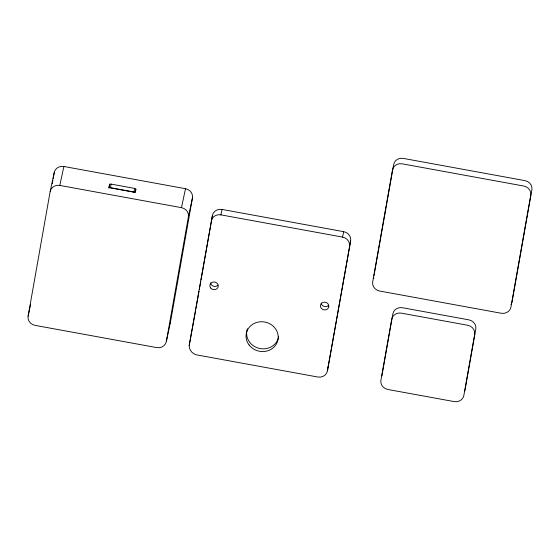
<?xml version="1.0" encoding="UTF-8"?>
<svg xmlns="http://www.w3.org/2000/svg" width="560" height="560" viewBox="0 0 560 560"><rect width="100%" height="100%" fill="white"/><g stroke="black" fill="none" stroke-linecap="round" stroke-linejoin="round"><path stroke-width="0.84" d="M28.105 316.211L50.162 191.541L54.222 172.599A8.435 7.749 12.1 0 1 63.868 166.481L185.521 188.706A8.435 7.749 12.1 0 1 192.465 197.855L170.408 322.525L166.348 341.467A8.435 7.749 12.1 0 1 156.702 347.585L35.049 325.36A8.435 7.749 12.1 0 1 28.105 316.211L30.576 304.682M52.248 183.771L52.857 180.334M53.158 178.612L54.222 172.599M108.962 187.957L109.592 184.394A1.407 0.553 10 0 1 111.09 184.107L134.589 188.398A1.407 0.553 10 0 1 135.856 189.196L135.352 192.045M108.983 187.887A1.407 0.553 10 0 1 110.46 187.67L111.09 184.107M135.009 192.374A1.407 0.553 10 0 0 133.959 191.961L134.589 188.398M166.348 341.467L188.405 216.797L192.465 197.855M189.182 345.639L212.401 215.558A8.435 7.749 12.1 0 1 222.047 209.44L343.7 231.665A8.435 7.749 12.1 0 1 350.644 240.814L327.425 370.902A8.435 7.749 12.1 0 1 317.779 377.013L196.126 354.788A9.94 9.135 12.1 0 1 189.182 345.639L195.671 310.135M195.972 308.42L197.344 300.678M197.645 298.956L199.017 291.221M199.318 289.499L200.69 281.764M200.991 280.042L212.401 215.558M327.425 370.902L350.644 240.814M374.003 275.604L374.304 273.882M374.612 272.16L393.652 164.521A8.435 7.749 12.1 0 1 403.298 158.403L524.951 180.628A8.435 7.749 12.1 0 1 531.895 189.777L512.092 301.721A8.435 7.749 12.1 0 1 511.84 302.708M50.162 191.541A8.435 7.749 12.1 0 1 59.808 185.43L63.868 166.481M109.592 184.394L109.011 187.103A1.407 0.553 10 0 0 110.278 187.894L133.777 192.192A1.407 0.553 10 0 0 135.275 191.898L135.856 189.196M188.405 216.797A8.435 7.749 12.1 0 0 181.461 207.655L185.521 188.706M211.239 220.976A8.435 7.749 12.1 0 1 220.885 214.858L222.047 209.44M349.482 246.232A8.435 7.749 12.1 0 0 342.538 237.083L343.7 231.665M110.46 187.67L133.959 191.961M59.808 185.43L181.461 207.655M220.885 214.858L342.538 237.083M170.408 322.525A8.435 7.749 12.1 0 1 170.163 323.505M278.607 336.84A16.163 14.854 12.1 0 1 258.881 348.292A16.163 14.854 12.1 0 1 247.415 328.776M217.987 285.152A4.214 3.878 12.1 0 1 210.553 282.842M328.643 305.284A4.214 3.878 12.1 0 1 321.153 303.135M328.587 365.484A8.435 7.749 12.1 0 1 327.957 367.409M381.955 375.921A8.435 7.749 12.1 0 1 382.06 374.913L392.861 313.852A8.435 7.749 12.1 0 1 402.507 307.734L468.867 319.858A8.435 7.749 12.1 0 1 475.811 329.007L465.003 390.068A8.435 7.749 12.1 0 1 464.758 391.048M511.455 303.646A8.435 7.749 12.1 0 1 510.944 304.528M373.779 278.495A8.435 7.749 12.1 0 1 373.744 277.48M392.49 169.932L372.687 281.883A8.435 7.749 12.1 0 0 379.631 291.032L501.284 313.257A8.435 7.749 12.1 0 0 510.93 307.139L530.733 195.188A8.435 7.749 12.1 0 0 523.789 186.039L402.136 163.814A8.435 7.749 12.1 0 0 392.49 169.932M391.706 319.263L380.898 380.324A8.435 7.749 12.1 0 0 387.842 389.473L454.202 401.597A8.435 7.749 12.1 0 0 463.848 395.479L474.649 334.418A8.435 7.749 12.1 0 0 467.705 325.269L401.352 313.145A8.435 7.749 12.1 0 0 391.706 319.263M328.79 306.705L328.503 307.678A4.214 3.878 12.1 0 1 321.51 308.546A4.214 3.878 12.1 0 1 323.393 302.281A4.214 3.878 12.1 0 1 328.79 306.705M249.06 344.932A16.163 14.854 12.1 0 0 276.815 343.238A16.163 14.854 12.1 0 0 260.519 321.762A16.163 14.854 12.1 0 0 249.06 344.932M210.63 287.994A4.214 3.878 12.1 0 0 217.868 287.553A4.214 3.878 12.1 0 0 213.612 281.953A4.214 3.878 12.1 0 0 210.63 287.994"/></g></svg>
